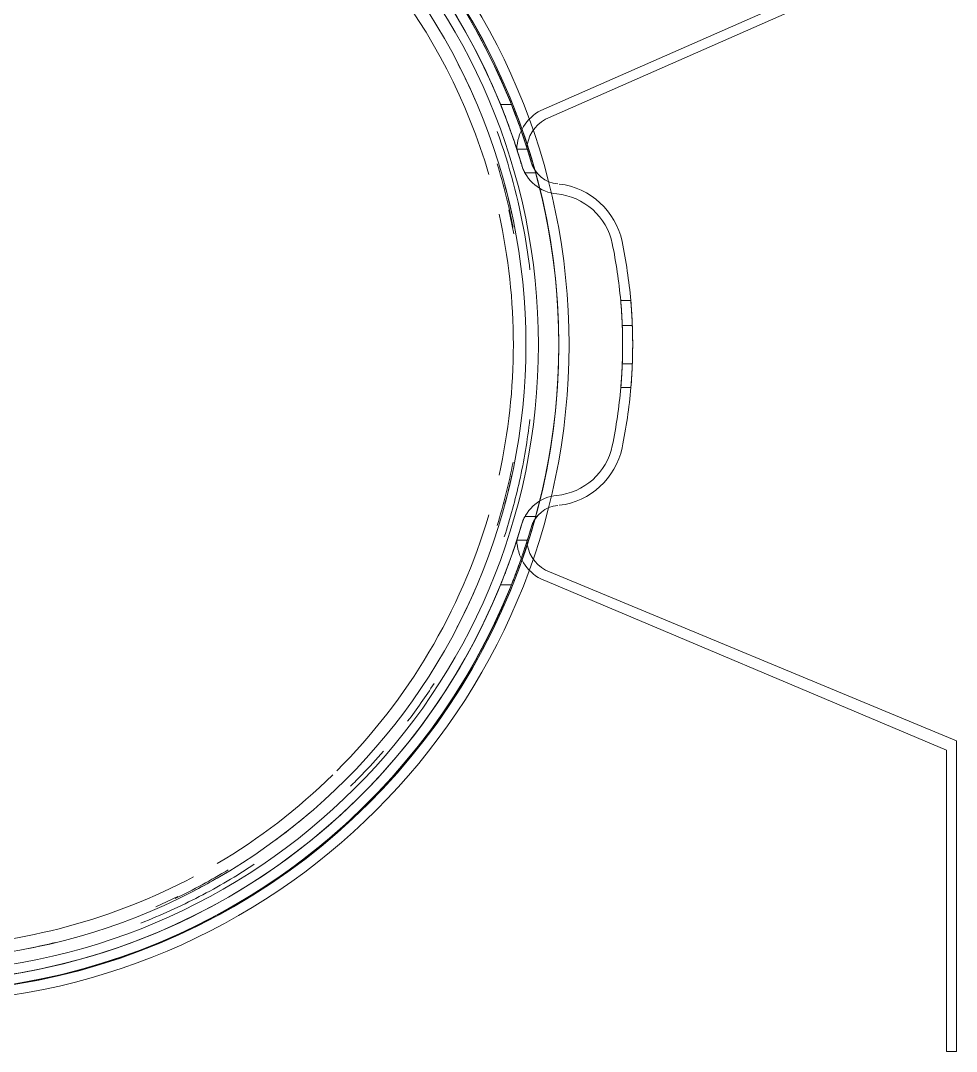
# Model space of a CAD drawing. Header units: millimetres. Extents: x 175047 to 362619, y -19363 to 158900.
# Drawn here: x 180787.6 to 180862.2, y 152705.5 to 152787.6 of the extents above; entities that cross this region are included whole.
import ezdxf

# ---------------------------------------------------------------- set-up
doc = ezdxf.new("R2010")
doc.units = ezdxf.units.MM
doc.linetypes.add('1_Čerchovaná 1_0mm', pattern=[2.4, 1.2, -0.6, 0, -0.6])
doc.layers.add('A-GENM-1', color=7, linetype='Continuous', lineweight=9, true_color=0x646464)
doc.layers.add('A-GENM-2', color=7, linetype='1_Čerchovaná 1_0mm', lineweight=9, true_color=0x646464)

# ---------------------------------------------------------------- blocks, each defined once
blk = doc.blocks.new('Construction_Roof-Accessories_Lindab_Round- - Lindab Round Downpipe System 150_100 High Build Polyester 001 Antique White-815879-VÝKOP')
at = {"layer": 'A-GENM-1'}
for p, q in [((180861.382, 152794.653), (180829.067, 152780.436)), ((180829.443, 152779.73), (180862.182, 152794.178)), ((180825.865, 152780.903), (180826.727, 152780.903)), ((180826.727, 152780.903), (180825.865, 152780.903)), ((180825.865, 152780.903), (180826.727, 152780.903)), ((180826.727, 152780.903), (180825.865, 152780.903)), ((180827.158, 152777.342), (180827.959, 152777.342)), ((180827.158, 152777.342), (180827.959, 152777.342)), ((180827.999, 152777.342), (180827.159, 152777.342)), ((180827.159, 152777.342), (180827.999, 152777.342)), ((180827.999, 152777.342), (180827.159, 152777.342)), ((180827.159, 152777.342), (180827.999, 152777.342)), ((180828.751, 152775.477), (180827.796, 152775.477)), ((180828.751, 152775.477), (180827.796, 152775.477)), ((180828.751, 152775.477), (180827.796, 152775.477)), ((180828.751, 152775.477), (180827.796, 152775.477)), ((180826.522, 152772.509), (180826.913, 152770.596)), ((180836.237, 152765.3), (180835.434, 152765.3)), ((180836.237, 152765.3), (180835.434, 152765.3)), ((180835.434, 152765.284), (180836.237, 152765.284)), ((180835.434, 152765.284), (180836.237, 152765.284)), ((180836.361, 152763.294), (180835.56, 152763.294)), ((180836.361, 152763.294), (180835.56, 152763.294)), ((180836.361, 152763.294), (180835.56, 152763.294)), ((180836.361, 152763.294), (180835.56, 152763.294)), ((180836.361, 152763.294), (180835.56, 152763.294)), ((180836.361, 152763.294), (180835.56, 152763.294)), ((180836.361, 152763.294), (180835.56, 152763.294)), ((180836.361, 152763.294), (180835.56, 152763.294)), ((180836.361, 152760.259), (180835.56, 152760.259)), ((180836.361, 152760.259), (180835.56, 152760.259)), ((180836.361, 152760.259), (180835.56, 152760.259)), ((180836.361, 152760.259), (180835.56, 152760.259)), ((180835.56, 152760.255), (180836.361, 152760.255)), ((180835.56, 152760.255), (180836.361, 152760.255)), ((180835.56, 152760.255), (180836.361, 152760.255)), ((180835.56, 152760.255), (180836.361, 152760.255)), ((180835.443, 152758.369), (180836.246, 152758.369)), ((180836.246, 152758.369), (180835.443, 152758.369)), ((180835.443, 152758.369), (180836.246, 152758.369)), ((180836.246, 152758.369), (180835.443, 152758.369)), ((180827.796, 152748.075), (180828.751, 152748.075)), ((180827.796, 152748.075), (180828.751, 152748.075)), ((180827.796, 152748.075), (180828.751, 152748.075)), ((180827.796, 152748.075), (180828.751, 152748.075)), ((180827.959, 152746.21), (180827.158, 152746.21)), ((180827.959, 152746.21), (180827.158, 152746.21)), ((180827.16, 152746.21), (180827.999, 152746.21)), ((180827.999, 152746.21), (180827.16, 152746.21)), ((180827.16, 152746.21), (180827.999, 152746.21)), ((180827.999, 152746.21), (180827.16, 152746.21)), ((180862.182, 152730.228), (180829.443, 152743.823)), ((180829.067, 152743.116), (180861.382, 152729.462)), ((180826.728, 152742.649), (180825.865, 152742.649)), ((180825.865, 152742.649), (180826.728, 152742.649)), ((180826.728, 152742.649), (180825.865, 152742.649)), ((180825.865, 152742.649), (180826.728, 152742.649)), ((180862.182, 152717.976), (180862.182, 152730.228)), ((180862.182, 152717.976), (180862.182, 152730.228)), ((180861.382, 152729.462), (180861.382, 152717.976)), ((180861.382, 152729.462), (180861.382, 152717.976)), ((180800.158, 152717.821), (180798.383, 152717.005)), ((180861.382, 152705.476), (180861.382, 152717.976)), ((180861.382, 152705.476), (180861.382, 152717.976)), ((180862.182, 152717.976), (180862.182, 152705.476)), ((180862.182, 152717.976), (180862.182, 152705.476)), ((180861.382, 152705.476), (180862.182, 152705.476)), ((180861.382, 152705.476), (180862.182, 152705.476))]:
    blk.add_line(p, q, dxfattribs=at)
for centre, radius, start, end in [((180778.882, 152761.776), 52.434, 0, 180), ((180778.882, 152761.776), 52.434, 270, 90), ((180778.882, 152761.776), 51.612, 0, 180), ((180778.799, 152761.776), 51.604, 16.36814, 157.3931), ((180778.799, 152761.776), 51.604, 16.36814, 157.3931), ((180778.799, 152761.776), 50.804, 16.36814, 157.3931), ((180778.799, 152761.776), 50.804, 16.36814, 157.3931), ((180778.799, 152761.776), 51.604, 21.75667, 80.15748), ((180778.799, 152761.776), 51.604, 21.75667, 80.15748), ((180778.882, 152761.776), 50, 0, 180), ((180778.799, 152761.776), 50.804, 22.12039, 80.00091), ((180778.799, 152761.776), 50.804, 22.12039, 80.00091), ((180778.882, 152761.776), 49, 0, 180), ((180778.882, 152761.776), 48, 16.39332, 59.44724), ((180778.882, 152761.776), 51.634, 270, 29.99819), ((180778.882, 152761.776), 49, 23.36061, 27.11432), ((180830.757, 152777.258), 3.6, 118, 178.65062), ((180830.757, 152777.258), 3.6, 118, 178.65062), ((180830.757, 152777.258), 2.8, 118, 178.26498), ((180830.757, 152777.258), 2.8, 118, 178.26498), ((180778.882, 152761.776), 48.881, 11.05259, 17.1455), ((180830.644, 152777.003), 3.231, 196.36814, 264.59127), ((180830.644, 152777.003), 3.231, 196.36814, 264.59127), ((180830.644, 152777.003), 2.431, 196.36814, 264.59127), ((180830.644, 152777.003), 2.431, 196.36814, 264.59127), ((180778.882, 152761.776), 49, 12.2451, 15), ((180829.868, 152768.809), 5.8, 11.71066, 83.3681), ((180829.868, 152768.809), 5.8, 11.71066, 83.3681), ((180829.868, 152768.809), 5, 11.71066, 84.59127), ((180829.868, 152768.809), 5, 11.71066, 84.59127), ((180778.882, 152761.776), 48, 0, 12.50021), ((180795.941, 152761.776), 39.648, 5.07555, 11.71066), ((180795.941, 152761.776), 39.648, 5.07555, 11.71066), ((180795.941, 152761.776), 40.448, 4.97491, 11.71066), ((180795.941, 152761.776), 40.448, 4.97491, 11.71066), ((180778.882, 152761.776), 52.434, 180, 0), ((180778.882, 152761.776), 51.612, 180, 360), ((180778.882, 152761.776), 50, 180, 0), ((180778.882, 152761.776), 49, 180, 0), ((180778.882, 152761.776), 48, 347.49979, 0), ((180778.799, 152761.776), 51.604, 183.54125, 343.67793), ((180778.799, 152761.776), 51.604, 183.54125, 343.67793), ((180778.799, 152761.776), 50.804, 183.59709, 343.68518), ((180778.799, 152761.776), 50.804, 183.59709, 343.68518), ((180795.941, 152761.776), 39.648, 348.28934, 355.07052), ((180795.941, 152761.776), 39.648, 348.28934, 355.07052), ((180795.941, 152761.776), 40.448, 348.28934, 355.16826), ((180795.941, 152761.776), 40.448, 348.28934, 355.16826), ((180829.868, 152754.744), 5, 275.40873, 348.28934), ((180829.868, 152754.744), 5, 275.40873, 348.28934), ((180829.868, 152754.744), 5.8, 276.6319, 348.28934), ((180829.868, 152754.744), 5.8, 276.6319, 348.28934), ((180778.882, 152761.776), 48.881, 342.8545, 348.94741), ((180778.882, 152761.776), 49, 345, 347.7549), ((180830.644, 152746.55), 3.231, 95.40873, 162.81461), ((180830.644, 152746.55), 3.231, 95.40873, 162.81461), ((180830.644, 152746.55), 2.431, 95.40873, 162.68208), ((180830.644, 152746.55), 2.431, 95.40873, 162.68208), ((180778.882, 152761.776), 48, 315, 343.60668), ((180830.757, 152746.295), 3.6, 181.34938, 242), ((180830.757, 152746.295), 3.6, 181.34938, 242), ((180830.757, 152746.295), 2.8, 181.73502, 242), ((180830.757, 152746.295), 2.8, 181.73502, 242), ((180778.799, 152761.776), 50.804, 279.99909, 337.88431), ((180778.799, 152761.776), 50.804, 279.99909, 337.88431), ((180778.799, 152761.776), 51.604, 279.84252, 338.24169), ((180778.799, 152761.776), 51.604, 279.84252, 338.24169), ((180778.882, 152761.776), 49, 332.61196, 336.63939), ((180778.882, 152761.776), 48, 300.55276, 314.44803), ((180778.882, 152761.776), 49, 306.2666, 310.51605), ((180778.882, 152761.776), 48, 272.09591, 297.98643), ((180778.882, 152761.776), 48.881, 295.5175, 301.14859), ((180778.882, 152761.776), 49, 297.56165, 300), ((180778.882, 152761.776), 49, 281.03714, 283.59581)]:
    blk.add_arc(centre, radius, start, end, dxfattribs=at)
for points, knots in [([(180825.864, 152780.906), (180825.947, 152780.7), (180826.108, 152780.298), (180826.294, 152779.813), (180826.42, 152779.476), (180826.498, 152779.264), (180826.541, 152779.147), (180826.544, 152779.139), (180826.539, 152779.151)], [-1, -1, -1, -1, -0.785714, -0.571429, -0.428571, -0.285714, -0.142857, 0, 0, 0, 0]), ([(180826.539, 152779.151), (180826.546, 152779.132), (180826.535, 152779.162), (180826.479, 152779.315), (180826.411, 152779.5), (180826.312, 152779.765), (180826.134, 152780.23), (180825.975, 152780.631), (180825.864, 152780.906)], [-1, -1, -1, -1, -0.785714, -0.678571, -0.571429, -0.428571, -0.285714, 0, 0, 0, 0]), ([(180825.864, 152780.906), (180825.947, 152780.7), (180826.108, 152780.298), (180826.294, 152779.813), (180826.42, 152779.476), (180826.498, 152779.264), (180826.541, 152779.147), (180826.544, 152779.139), (180826.539, 152779.151)], [-1, -1, -1, -1, -0.785714, -0.571429, -0.428571, -0.285714, -0.142857, 0, 0, 0, 0]), ([(180826.539, 152779.151), (180826.546, 152779.132), (180826.535, 152779.162), (180826.479, 152779.315), (180826.411, 152779.5), (180826.312, 152779.765), (180826.134, 152780.23), (180825.975, 152780.631), (180825.864, 152780.906)], [-1, -1, -1, -1, -0.785714, -0.678571, -0.571429, -0.428571, -0.285714, 0, 0, 0, 0]), ([(180826.726, 152780.906), (180826.809, 152780.699), (180826.966, 152780.297), (180827.149, 152779.812), (180827.273, 152779.475), (180827.349, 152779.264), (180827.391, 152779.147), (180827.394, 152779.139), (180827.39, 152779.151)], [-1, -1, -1, -1, -0.785714, -0.571429, -0.428571, -0.285714, -0.142857, 0, 0, 0, 0]), ([(180827.39, 152779.151), (180827.397, 152779.132), (180827.386, 152779.162), (180827.331, 152779.315), (180827.264, 152779.499), (180827.167, 152779.764), (180826.992, 152780.229), (180826.836, 152780.63), (180826.726, 152780.906)], [-1, -1, -1, -1, -0.785714, -0.678571, -0.571429, -0.428571, -0.285714, 0, 0, 0, 0]), ([(180826.726, 152780.906), (180826.809, 152780.699), (180826.966, 152780.297), (180827.149, 152779.812), (180827.273, 152779.475), (180827.349, 152779.264), (180827.391, 152779.147), (180827.394, 152779.139), (180827.39, 152779.151)], [-1, -1, -1, -1, -0.785714, -0.571429, -0.428571, -0.285714, -0.142857, 0, 0, 0, 0]), ([(180827.39, 152779.151), (180827.397, 152779.132), (180827.386, 152779.162), (180827.331, 152779.315), (180827.264, 152779.499), (180827.167, 152779.764), (180826.992, 152780.229), (180826.836, 152780.63), (180826.726, 152780.906)], [-1, -1, -1, -1, -0.785714, -0.678571, -0.571429, -0.428571, -0.285714, 0, 0, 0, 0]), ([(180826.539, 152779.151), (180826.535, 152779.163), (180826.537, 152779.157), (180826.574, 152779.055), (180826.641, 152778.869), (180826.763, 152778.525), (180826.88, 152778.186), (180826.964, 152777.937)], [-1, -1, -1, -1, -0.833333, -0.666667, -0.5, -0.333333, 0, 0, 0, 0]), ([(180826.964, 152777.937), (180826.88, 152778.186), (180826.763, 152778.525), (180826.641, 152778.869), (180826.574, 152779.055), (180826.537, 152779.157), (180826.535, 152779.163), (180826.539, 152779.151)], [-1, -1, -1, -1, -0.666667, -0.5, -0.333333, -0.166667, 0, 0, 0, 0]), ([(180826.539, 152779.151), (180826.535, 152779.163), (180826.537, 152779.157), (180826.574, 152779.055), (180826.641, 152778.869), (180826.763, 152778.525), (180826.88, 152778.186), (180826.964, 152777.937)], [-1, -1, -1, -1, -0.833333, -0.666667, -0.5, -0.333333, 0, 0, 0, 0]), ([(180826.964, 152777.937), (180826.88, 152778.186), (180826.763, 152778.525), (180826.641, 152778.869), (180826.574, 152779.055), (180826.537, 152779.157), (180826.535, 152779.163), (180826.539, 152779.151)], [-1, -1, -1, -1, -0.666667, -0.5, -0.333333, -0.166667, 0, 0, 0, 0]), ([(180827.39, 152779.151), (180827.385, 152779.163), (180827.388, 152779.157), (180827.424, 152779.055), (180827.49, 152778.87), (180827.61, 152778.525), (180827.725, 152778.186), (180827.807, 152777.937)], [-1, -1, -1, -1, -0.833333, -0.666667, -0.5, -0.333333, 0, 0, 0, 0]), ([(180827.807, 152777.937), (180827.725, 152778.186), (180827.61, 152778.525), (180827.49, 152778.87), (180827.424, 152779.055), (180827.388, 152779.157), (180827.385, 152779.163), (180827.39, 152779.151)], [-1, -1, -1, -1, -0.666667, -0.5, -0.333333, -0.166667, 0, 0, 0, 0]), ([(180827.39, 152779.151), (180827.385, 152779.163), (180827.388, 152779.157), (180827.424, 152779.055), (180827.49, 152778.87), (180827.61, 152778.525), (180827.725, 152778.186), (180827.807, 152777.937)], [-1, -1, -1, -1, -0.833333, -0.666667, -0.5, -0.333333, 0, 0, 0, 0]), ([(180827.807, 152777.937), (180827.725, 152778.186), (180827.61, 152778.525), (180827.49, 152778.87), (180827.424, 152779.055), (180827.388, 152779.157), (180827.385, 152779.163), (180827.39, 152779.151)], [-1, -1, -1, -1, -0.666667, -0.5, -0.333333, -0.166667, 0, 0, 0, 0]), ([(180825.587, 152778.747), (180826.565, 152776.076), (180827.53, 152772.455), (180828.091, 152768.671), (180828.204, 152767.732)], [-0.11111111, -0.11111111, -0.11111111, -0.11111111, -0.05555556, -0.03747342, -0.03747342, -0.03747342, -0.03747342]), ([(180826.964, 152777.937), (180827.027, 152777.749), (180827.154, 152777.363), (180827.32, 152776.837), (180827.45, 152776.41), (180827.514, 152776.194), (180827.544, 152776.093)], [-1, -1, -1, -1, -0.7, -0.4, -0.2, 0, 0, 0, 0]), ([(180827.544, 152776.093), (180827.499, 152776.245), (180827.399, 152776.582), (180827.197, 152777.229), (180827.048, 152777.687), (180826.964, 152777.937)], [-1, -1, -1, -1, -0.7, -0.4, 0, 0, 0, 0]), ([(180826.964, 152777.937), (180827.027, 152777.749), (180827.154, 152777.363), (180827.32, 152776.837), (180827.45, 152776.41), (180827.514, 152776.194), (180827.544, 152776.093)], [-1, -1, -1, -1, -0.7, -0.4, -0.2, 0, 0, 0, 0]), ([(180827.544, 152776.093), (180827.499, 152776.245), (180827.399, 152776.582), (180827.197, 152777.229), (180827.048, 152777.687), (180826.964, 152777.937)], [-1, -1, -1, -1, -0.7, -0.4, 0, 0, 0, 0]), ([(180827.807, 152777.937), (180827.896, 152777.668), (180828.031, 152777.246), (180828.201, 152776.692), (180828.276, 152776.44), (180828.312, 152776.318)], [-1, -1, -1, -1, -0.5, -0.25, 0, 0, 0, 0]), ([(180828.312, 152776.318), (180828.276, 152776.44), (180828.201, 152776.692), (180828.031, 152777.246), (180827.896, 152777.668), (180827.807, 152777.937)], [-1, -1, -1, -1, -0.75, -0.5, 0, 0, 0, 0]), ([(180827.807, 152777.937), (180827.896, 152777.668), (180828.031, 152777.246), (180828.201, 152776.692), (180828.276, 152776.44), (180828.312, 152776.318)], [-1, -1, -1, -1, -0.5, -0.25, 0, 0, 0, 0]), ([(180828.312, 152776.318), (180828.276, 152776.44), (180828.201, 152776.692), (180828.031, 152777.246), (180827.896, 152777.668), (180827.807, 152777.937)], [-1, -1, -1, -1, -0.75, -0.5, 0, 0, 0, 0]), ([(180827.796, 152775.477), (180827.799, 152775.471), (180827.793, 152775.483), (180827.759, 152775.548), (180827.714, 152775.64), (180827.638, 152775.809), (180827.574, 152775.989), (180827.544, 152776.093)], [-1, -1, -1, -1, -0.75, -0.625, -0.5, -0.25, 0, 0, 0, 0]), ([(180827.544, 152776.093), (180827.574, 152775.989), (180827.638, 152775.809), (180827.714, 152775.64), (180827.759, 152775.548), (180827.793, 152775.483), (180827.799, 152775.471), (180827.796, 152775.477)], [-1, -1, -1, -1, -0.75, -0.5, -0.375, -0.25, 0, 0, 0, 0]), ([(180827.796, 152775.477), (180827.799, 152775.471), (180827.793, 152775.483), (180827.759, 152775.548), (180827.714, 152775.64), (180827.638, 152775.809), (180827.574, 152775.989), (180827.544, 152776.093)], [-1, -1, -1, -1, -0.75, -0.625, -0.5, -0.25, 0, 0, 0, 0]), ([(180827.544, 152776.093), (180827.574, 152775.989), (180827.638, 152775.809), (180827.714, 152775.64), (180827.759, 152775.548), (180827.793, 152775.483), (180827.799, 152775.471), (180827.796, 152775.477)], [-1, -1, -1, -1, -0.75, -0.5, -0.375, -0.25, 0, 0, 0, 0]), ([(180828.751, 152775.477), (180828.755, 152775.473), (180828.75, 152775.479), (180828.705, 152775.536), (180828.633, 152775.635), (180828.494, 152775.852), (180828.376, 152776.099), (180828.312, 152776.318)], [-1, -1, -1, -1, -0.85, -0.7, -0.55, -0.4, 0, 0, 0, 0]), ([(180828.312, 152776.318), (180828.35, 152776.187), (180828.419, 152776.014), (180828.518, 152775.822), (180828.59, 152775.701), (180828.655, 152775.604), (180828.709, 152775.531), (180828.741, 152775.49), (180828.75, 152775.479), (180828.751, 152775.477)], [-1, -1, -1, -1, -0.75, -0.625, -0.5, -0.375, -0.25, -0.125, 0, 0, 0, 0]), ([(180828.751, 152775.477), (180828.75, 152775.479), (180828.741, 152775.49), (180828.709, 152775.531), (180828.655, 152775.604), (180828.59, 152775.701), (180828.518, 152775.822), (180828.419, 152776.014), (180828.35, 152776.187), (180828.312, 152776.318)], [-1, -1, -1, -1, -0.875, -0.75, -0.625, -0.5, -0.375, -0.25, 0, 0, 0, 0]), ([(180828.312, 152776.318), (180828.36, 152776.154), (180828.45, 152775.941), (180828.574, 152775.724), (180828.65, 152775.611), (180828.703, 152775.54), (180828.736, 152775.496), (180828.747, 152775.483), (180828.75, 152775.479)], [-1, -1, -1, -1, -0.7, -0.55, -0.4, -0.3, -0.2, -0.1, -0.1, -0.1, -0.1]), ([(180828.751, 152775.477), (180828.755, 152775.473), (180828.75, 152775.479), (180828.705, 152775.536), (180828.633, 152775.635), (180828.494, 152775.852), (180828.376, 152776.099), (180828.312, 152776.318)], [-1, -1, -1, -1, -0.85, -0.7, -0.55, -0.4, 0, 0, 0, 0]), ([(180828.312, 152776.318), (180828.35, 152776.187), (180828.419, 152776.014), (180828.518, 152775.822), (180828.59, 152775.701), (180828.655, 152775.604), (180828.709, 152775.531), (180828.741, 152775.49), (180828.75, 152775.479), (180828.751, 152775.477)], [-1, -1, -1, -1, -0.75, -0.625, -0.5, -0.375, -0.25, -0.125, 0, 0, 0, 0]), ([(180828.751, 152775.477), (180828.75, 152775.479), (180828.741, 152775.49), (180828.709, 152775.531), (180828.655, 152775.604), (180828.59, 152775.701), (180828.518, 152775.822), (180828.419, 152776.014), (180828.35, 152776.187), (180828.312, 152776.318)], [-1, -1, -1, -1, -0.875, -0.75, -0.625, -0.5, -0.375, -0.25, 0, 0, 0, 0]), ([(180828.312, 152776.318), (180828.36, 152776.154), (180828.45, 152775.941), (180828.574, 152775.724), (180828.65, 152775.611), (180828.703, 152775.54), (180828.736, 152775.496), (180828.747, 152775.483), (180828.75, 152775.479)], [-1, -1, -1, -1, -0.7, -0.55, -0.4, -0.3, -0.2, -0.1, -0.1, -0.1, -0.1]), ([(180835.441, 152758.354), (180835.442, 152758.36), (180835.456, 152758.521), (180835.497, 152759.058), (180835.53, 152759.589), (180835.561, 152760.22), (180835.579, 152760.828), (180835.587, 152761.319), (180835.591, 152761.828), (180835.586, 152762.417), (180835.57, 152763.058), (180835.548, 152763.615), (180835.521, 152764.115), (180835.493, 152764.551), (180835.466, 152764.899), (180835.445, 152765.162), (180835.431, 152765.314), (180835.428, 152765.352), (180835.427, 152765.354)], [-1, -1, -1, -1, -0.861111, -0.791667, -0.722222, -0.652778, -0.583333, -0.548611, -0.513889, -0.444444, -0.388889, -0.333333, -0.277778, -0.222222, -0.166667, -0.111111, -0.055556, 0, 0, 0, 0]), ([(180835.427, 152765.354), (180835.428, 152765.349), (180835.443, 152765.188), (180835.486, 152764.652), (180835.521, 152764.121), (180835.554, 152763.489), (180835.575, 152762.882), (180835.585, 152762.391), (180835.591, 152761.882), (180835.588, 152761.293), (180835.575, 152760.652), (180835.555, 152760.094), (180835.53, 152759.595), (180835.503, 152759.159), (180835.479, 152758.81), (180835.458, 152758.547), (180835.445, 152758.394), (180835.441, 152758.357), (180835.441, 152758.354)], [-1, -1, -1, -1, -0.861111, -0.791667, -0.722222, -0.652778, -0.583333, -0.548611, -0.513889, -0.444444, -0.388889, -0.333333, -0.277778, -0.222222, -0.166667, -0.111111, -0.055556, 0, 0, 0, 0]), ([(180835.441, 152758.354), (180835.442, 152758.36), (180835.456, 152758.521), (180835.497, 152759.058), (180835.53, 152759.589), (180835.561, 152760.22), (180835.579, 152760.828), (180835.587, 152761.319), (180835.591, 152761.828), (180835.586, 152762.417), (180835.57, 152763.058), (180835.548, 152763.615), (180835.521, 152764.115), (180835.493, 152764.551), (180835.466, 152764.899), (180835.445, 152765.162), (180835.431, 152765.314), (180835.428, 152765.352), (180835.427, 152765.354)], [-1, -1, -1, -1, -0.861111, -0.791667, -0.722222, -0.652778, -0.583333, -0.548611, -0.513889, -0.444444, -0.388889, -0.333333, -0.277778, -0.222222, -0.166667, -0.111111, -0.055556, 0, 0, 0, 0]), ([(180835.427, 152765.354), (180835.428, 152765.349), (180835.443, 152765.188), (180835.486, 152764.652), (180835.521, 152764.121), (180835.554, 152763.489), (180835.575, 152762.882), (180835.585, 152762.391), (180835.591, 152761.882), (180835.588, 152761.293), (180835.575, 152760.652), (180835.555, 152760.094), (180835.53, 152759.595), (180835.503, 152759.159), (180835.479, 152758.81), (180835.458, 152758.547), (180835.445, 152758.394), (180835.441, 152758.357), (180835.441, 152758.354)], [-1, -1, -1, -1, -0.861111, -0.791667, -0.722222, -0.652778, -0.583333, -0.548611, -0.513889, -0.444444, -0.388889, -0.333333, -0.277778, -0.222222, -0.166667, -0.111111, -0.055556, 0, 0, 0, 0]), ([(180835.56, 152763.294), (180835.56, 152763.303), (180835.557, 152763.391), (180835.544, 152763.69), (180835.524, 152764.059), (180835.493, 152764.559), (180835.46, 152764.989), (180835.434, 152765.284)], [-1, -1, -1, -1, -0.785714, -0.571429, -0.428571, -0.285714, 0, 0, 0, 0]), ([(180835.434, 152765.284), (180835.453, 152765.063), (180835.488, 152764.632), (180835.521, 152764.111), (180835.541, 152763.743), (180835.556, 152763.419), (180835.56, 152763.306), (180835.56, 152763.294)], [-1, -1, -1, -1, -0.785714, -0.571429, -0.428571, -0.285714, 0, 0, 0, 0]), ([(180835.56, 152763.294), (180835.56, 152763.303), (180835.557, 152763.391), (180835.544, 152763.69), (180835.524, 152764.059), (180835.493, 152764.559), (180835.46, 152764.989), (180835.434, 152765.284)], [-1, -1, -1, -1, -0.785714, -0.571429, -0.428571, -0.285714, 0, 0, 0, 0]), ([(180835.434, 152765.284), (180835.453, 152765.063), (180835.488, 152764.632), (180835.521, 152764.111), (180835.541, 152763.743), (180835.556, 152763.419), (180835.56, 152763.306), (180835.56, 152763.294)], [-1, -1, -1, -1, -0.785714, -0.571429, -0.428571, -0.285714, 0, 0, 0, 0]), ([(180836.231, 152765.354), (180836.231, 152765.349), (180836.246, 152765.188), (180836.288, 152764.652), (180836.323, 152764.121), (180836.355, 152763.489), (180836.375, 152762.882), (180836.385, 152762.391), (180836.391, 152761.882), (180836.388, 152761.293), (180836.375, 152760.652), (180836.355, 152760.094), (180836.331, 152759.595), (180836.305, 152759.159), (180836.281, 152758.81), (180836.26, 152758.547), (180836.248, 152758.394), (180836.244, 152758.357), (180836.244, 152758.354)], [-1, -1, -1, -1, -0.861111, -0.791667, -0.722222, -0.652778, -0.583333, -0.548611, -0.513889, -0.444444, -0.388889, -0.333333, -0.277778, -0.222222, -0.166667, -0.111111, -0.055556, 0, 0, 0, 0]), ([(180836.244, 152758.354), (180836.245, 152758.36), (180836.259, 152758.521), (180836.299, 152759.058), (180836.331, 152759.589), (180836.361, 152760.22), (180836.379, 152760.828), (180836.387, 152761.319), (180836.391, 152761.828), (180836.386, 152762.417), (180836.37, 152763.058), (180836.349, 152763.615), (180836.323, 152764.115), (180836.295, 152764.551), (180836.269, 152764.899), (180836.248, 152765.162), (180836.234, 152765.314), (180836.231, 152765.352), (180836.231, 152765.354)], [-1, -1, -1, -1, -0.861111, -0.791667, -0.722222, -0.652778, -0.583333, -0.548611, -0.513889, -0.444444, -0.388889, -0.333333, -0.277778, -0.222222, -0.166667, -0.111111, -0.055556, 0, 0, 0, 0]), ([(180836.231, 152765.354), (180836.231, 152765.349), (180836.246, 152765.188), (180836.288, 152764.652), (180836.323, 152764.121), (180836.355, 152763.489), (180836.375, 152762.882), (180836.385, 152762.391), (180836.391, 152761.882), (180836.388, 152761.293), (180836.375, 152760.652), (180836.355, 152760.094), (180836.331, 152759.595), (180836.305, 152759.159), (180836.281, 152758.81), (180836.26, 152758.547), (180836.248, 152758.394), (180836.244, 152758.357), (180836.244, 152758.354)], [-1, -1, -1, -1, -0.861111, -0.791667, -0.722222, -0.652778, -0.583333, -0.548611, -0.513889, -0.444444, -0.388889, -0.333333, -0.277778, -0.222222, -0.166667, -0.111111, -0.055556, 0, 0, 0, 0]), ([(180836.244, 152758.354), (180836.245, 152758.36), (180836.259, 152758.521), (180836.299, 152759.058), (180836.331, 152759.589), (180836.361, 152760.22), (180836.379, 152760.828), (180836.387, 152761.319), (180836.391, 152761.828), (180836.386, 152762.417), (180836.37, 152763.058), (180836.349, 152763.615), (180836.323, 152764.115), (180836.295, 152764.551), (180836.269, 152764.899), (180836.248, 152765.162), (180836.234, 152765.314), (180836.231, 152765.352), (180836.231, 152765.354)], [-1, -1, -1, -1, -0.861111, -0.791667, -0.722222, -0.652778, -0.583333, -0.548611, -0.513889, -0.444444, -0.388889, -0.333333, -0.277778, -0.222222, -0.166667, -0.111111, -0.055556, 0, 0, 0, 0]), ([(180836.237, 152765.284), (180836.256, 152765.063), (180836.29, 152764.632), (180836.323, 152764.111), (180836.342, 152763.743), (180836.356, 152763.419), (180836.36, 152763.306), (180836.361, 152763.294)], [-1, -1, -1, -1, -0.785714, -0.571429, -0.428571, -0.285714, 0, 0, 0, 0]), ([(180836.361, 152763.294), (180836.36, 152763.303), (180836.357, 152763.391), (180836.344, 152763.69), (180836.325, 152764.059), (180836.295, 152764.559), (180836.263, 152764.989), (180836.237, 152765.284)], [-1, -1, -1, -1, -0.785714, -0.571429, -0.428571, -0.285714, 0, 0, 0, 0]), ([(180836.237, 152765.284), (180836.256, 152765.063), (180836.29, 152764.632), (180836.323, 152764.111), (180836.342, 152763.743), (180836.356, 152763.419), (180836.36, 152763.306), (180836.361, 152763.294)], [-1, -1, -1, -1, -0.785714, -0.571429, -0.428571, -0.285714, 0, 0, 0, 0]), ([(180836.361, 152763.294), (180836.36, 152763.303), (180836.357, 152763.391), (180836.344, 152763.69), (180836.325, 152764.059), (180836.295, 152764.559), (180836.263, 152764.989), (180836.237, 152765.284)], [-1, -1, -1, -1, -0.785714, -0.571429, -0.428571, -0.285714, 0, 0, 0, 0]), ([(180835.56, 152763.294), (180835.555, 152763.442), (180835.543, 152763.704), (180835.53, 152763.95), (180835.521, 152764.098), (180835.514, 152764.212), (180835.509, 152764.296), (180835.509, 152764.296), (180835.516, 152764.184), (180835.53, 152763.954), (180835.544, 152763.686), (180835.556, 152763.397), (180835.567, 152763.104), (180835.577, 152762.787), (180835.584, 152762.468), (180835.588, 152762.135), (180835.59, 152761.776), (180835.588, 152761.418), (180835.584, 152761.084), (180835.577, 152760.766), (180835.567, 152760.449), (180835.556, 152760.156), (180835.545, 152759.908), (180835.535, 152759.7), (180835.525, 152759.519), (180835.517, 152759.38), (180835.511, 152759.291), (180835.509, 152759.256), (180835.51, 152759.266), (180835.513, 152759.322), (180835.518, 152759.404), (180835.523, 152759.491), (180835.529, 152759.593), (180835.541, 152759.81), (180835.553, 152760.062), (180835.56, 152760.259)], [-1, -1, -1, -1, -0.958333, -0.916667, -0.895833, -0.875, -0.833333, -0.791667, -0.75, -0.708333, -0.666667, -0.638889, -0.611111, -0.583333, -0.555556, -0.527778, -0.5, -0.472222, -0.444444, -0.416667, -0.388889, -0.361111, -0.333333, -0.305556, -0.277778, -0.25, -0.222222, -0.194444, -0.166667, -0.138889, -0.111111, -0.097222, -0.083333, -0.055556, 0, 0, 0, 0]), ([(180835.56, 152763.294), (180835.555, 152763.442), (180835.543, 152763.704), (180835.53, 152763.95), (180835.521, 152764.098), (180835.514, 152764.212), (180835.509, 152764.296), (180835.509, 152764.296), (180835.516, 152764.184), (180835.53, 152763.954), (180835.544, 152763.686), (180835.556, 152763.397), (180835.567, 152763.104), (180835.577, 152762.787), (180835.584, 152762.468), (180835.588, 152762.135), (180835.59, 152761.776), (180835.588, 152761.418), (180835.584, 152761.084), (180835.577, 152760.766), (180835.567, 152760.449), (180835.556, 152760.156), (180835.545, 152759.908), (180835.535, 152759.7), (180835.525, 152759.519), (180835.517, 152759.38), (180835.511, 152759.291), (180835.509, 152759.256), (180835.51, 152759.266), (180835.513, 152759.322), (180835.518, 152759.404), (180835.523, 152759.491), (180835.529, 152759.593), (180835.541, 152759.81), (180835.553, 152760.062), (180835.56, 152760.259)], [-1, -1, -1, -1, -0.958333, -0.916667, -0.895833, -0.875, -0.833333, -0.791667, -0.75, -0.708333, -0.666667, -0.638889, -0.611111, -0.583333, -0.555556, -0.527778, -0.5, -0.472222, -0.444444, -0.416667, -0.388889, -0.361111, -0.333333, -0.305556, -0.277778, -0.25, -0.222222, -0.194444, -0.166667, -0.138889, -0.111111, -0.097222, -0.083333, -0.055556, 0, 0, 0, 0]), ([(180835.56, 152760.259), (180835.555, 152760.111), (180835.543, 152759.848), (180835.53, 152759.602), (180835.521, 152759.455), (180835.514, 152759.34), (180835.509, 152759.257), (180835.509, 152759.257), (180835.516, 152759.368), (180835.53, 152759.598), (180835.544, 152759.867), (180835.556, 152760.156), (180835.567, 152760.449), (180835.577, 152760.766), (180835.584, 152761.084), (180835.588, 152761.418), (180835.59, 152761.776), (180835.588, 152762.135), (180835.584, 152762.468), (180835.577, 152762.787), (180835.567, 152763.104), (180835.556, 152763.396), (180835.545, 152763.645), (180835.535, 152763.853), (180835.525, 152764.033), (180835.517, 152764.173), (180835.511, 152764.262), (180835.509, 152764.297), (180835.51, 152764.287), (180835.513, 152764.231), (180835.518, 152764.148), (180835.523, 152764.061), (180835.529, 152763.96), (180835.541, 152763.743), (180835.553, 152763.491), (180835.56, 152763.294)], [-1, -1, -1, -1, -0.958333, -0.916667, -0.895833, -0.875, -0.833333, -0.791667, -0.75, -0.708333, -0.666667, -0.638889, -0.611111, -0.583333, -0.555556, -0.527778, -0.5, -0.472222, -0.444444, -0.416667, -0.388889, -0.361111, -0.333333, -0.305556, -0.277778, -0.25, -0.222222, -0.194444, -0.166667, -0.138889, -0.111111, -0.097222, -0.083333, -0.055556, 0, 0, 0, 0]), ([(180835.56, 152760.259), (180835.555, 152760.111), (180835.543, 152759.848), (180835.53, 152759.602), (180835.521, 152759.455), (180835.514, 152759.34), (180835.509, 152759.257), (180835.509, 152759.257), (180835.516, 152759.368), (180835.53, 152759.598), (180835.544, 152759.867), (180835.556, 152760.156), (180835.567, 152760.449), (180835.577, 152760.766), (180835.584, 152761.084), (180835.588, 152761.418), (180835.59, 152761.776), (180835.588, 152762.135), (180835.584, 152762.468), (180835.577, 152762.787), (180835.567, 152763.104), (180835.556, 152763.396), (180835.545, 152763.645), (180835.535, 152763.853), (180835.525, 152764.033), (180835.517, 152764.173), (180835.511, 152764.262), (180835.509, 152764.297), (180835.51, 152764.287), (180835.513, 152764.231), (180835.518, 152764.148), (180835.523, 152764.061), (180835.529, 152763.96), (180835.541, 152763.743), (180835.553, 152763.491), (180835.56, 152763.294)], [-1, -1, -1, -1, -0.958333, -0.916667, -0.895833, -0.875, -0.833333, -0.791667, -0.75, -0.708333, -0.666667, -0.638889, -0.611111, -0.583333, -0.555556, -0.527778, -0.5, -0.472222, -0.444444, -0.416667, -0.388889, -0.361111, -0.333333, -0.305556, -0.277778, -0.25, -0.222222, -0.194444, -0.166667, -0.138889, -0.111111, -0.097222, -0.083333, -0.055556, 0, 0, 0, 0]), ([(180836.361, 152763.294), (180836.355, 152763.442), (180836.344, 152763.704), (180836.331, 152763.95), (180836.323, 152764.098), (180836.316, 152764.212), (180836.311, 152764.296), (180836.311, 152764.296), (180836.318, 152764.184), (180836.331, 152763.954), (180836.345, 152763.685), (180836.357, 152763.397), (180836.368, 152763.104), (180836.377, 152762.787), (180836.384, 152762.468), (180836.388, 152762.135), (180836.39, 152761.776), (180836.388, 152761.418), (180836.384, 152761.084), (180836.377, 152760.766), (180836.368, 152760.449), (180836.357, 152760.156), (180836.346, 152759.908), (180836.336, 152759.7), (180836.326, 152759.519), (180836.318, 152759.38), (180836.313, 152759.291), (180836.311, 152759.256), (180836.311, 152759.266), (180836.315, 152759.322), (180836.32, 152759.404), (180836.325, 152759.491), (180836.33, 152759.593), (180836.342, 152759.81), (180836.353, 152760.062), (180836.361, 152760.259)], [-1, -1, -1, -1, -0.958333, -0.916667, -0.895833, -0.875, -0.833333, -0.791667, -0.75, -0.708333, -0.666667, -0.638889, -0.611111, -0.583333, -0.555556, -0.527778, -0.5, -0.472222, -0.444444, -0.416667, -0.388889, -0.361111, -0.333333, -0.305556, -0.277778, -0.25, -0.222222, -0.194444, -0.166667, -0.138889, -0.111111, -0.097222, -0.083333, -0.055556, 0, 0, 0, 0]), ([(180836.361, 152763.294), (180836.355, 152763.442), (180836.344, 152763.704), (180836.331, 152763.95), (180836.323, 152764.098), (180836.316, 152764.212), (180836.311, 152764.296), (180836.311, 152764.296), (180836.318, 152764.184), (180836.331, 152763.954), (180836.345, 152763.685), (180836.357, 152763.397), (180836.368, 152763.104), (180836.377, 152762.787), (180836.384, 152762.468), (180836.388, 152762.135), (180836.39, 152761.776), (180836.388, 152761.418), (180836.384, 152761.084), (180836.377, 152760.766), (180836.368, 152760.449), (180836.357, 152760.156), (180836.346, 152759.908), (180836.336, 152759.7), (180836.326, 152759.519), (180836.318, 152759.38), (180836.313, 152759.291), (180836.311, 152759.256), (180836.311, 152759.266), (180836.315, 152759.322), (180836.32, 152759.404), (180836.325, 152759.491), (180836.33, 152759.593), (180836.342, 152759.81), (180836.353, 152760.062), (180836.361, 152760.259)], [-1, -1, -1, -1, -0.958333, -0.916667, -0.895833, -0.875, -0.833333, -0.791667, -0.75, -0.708333, -0.666667, -0.638889, -0.611111, -0.583333, -0.555556, -0.527778, -0.5, -0.472222, -0.444444, -0.416667, -0.388889, -0.361111, -0.333333, -0.305556, -0.277778, -0.25, -0.222222, -0.194444, -0.166667, -0.138889, -0.111111, -0.097222, -0.083333, -0.055556, 0, 0, 0, 0]), ([(180836.361, 152760.259), (180836.355, 152760.111), (180836.344, 152759.848), (180836.331, 152759.602), (180836.323, 152759.455), (180836.316, 152759.34), (180836.311, 152759.257), (180836.311, 152759.257), (180836.318, 152759.369), (180836.331, 152759.599), (180836.345, 152759.867), (180836.357, 152760.156), (180836.368, 152760.449), (180836.377, 152760.766), (180836.384, 152761.084), (180836.388, 152761.418), (180836.39, 152761.776), (180836.388, 152762.135), (180836.384, 152762.468), (180836.377, 152762.787), (180836.368, 152763.104), (180836.357, 152763.397), (180836.346, 152763.645), (180836.336, 152763.853), (180836.326, 152764.034), (180836.318, 152764.173), (180836.313, 152764.262), (180836.311, 152764.297), (180836.311, 152764.287), (180836.315, 152764.231), (180836.32, 152764.148), (180836.325, 152764.061), (180836.33, 152763.959), (180836.342, 152763.743), (180836.353, 152763.491), (180836.361, 152763.294)], [-1, -1, -1, -1, -0.958333, -0.916667, -0.895833, -0.875, -0.833333, -0.791667, -0.75, -0.708333, -0.666667, -0.638889, -0.611111, -0.583333, -0.555556, -0.527778, -0.5, -0.472222, -0.444444, -0.416667, -0.388889, -0.361111, -0.333333, -0.305556, -0.277778, -0.25, -0.222222, -0.194444, -0.166667, -0.138889, -0.111111, -0.097222, -0.083333, -0.055556, 0, 0, 0, 0]), ([(180836.361, 152760.259), (180836.355, 152760.111), (180836.344, 152759.848), (180836.331, 152759.602), (180836.323, 152759.455), (180836.316, 152759.34), (180836.311, 152759.257), (180836.311, 152759.257), (180836.318, 152759.369), (180836.331, 152759.599), (180836.345, 152759.867), (180836.357, 152760.156), (180836.368, 152760.449), (180836.377, 152760.766), (180836.384, 152761.084), (180836.388, 152761.418), (180836.39, 152761.776), (180836.388, 152762.135), (180836.384, 152762.468), (180836.377, 152762.787), (180836.368, 152763.104), (180836.357, 152763.397), (180836.346, 152763.645), (180836.336, 152763.853), (180836.326, 152764.034), (180836.318, 152764.173), (180836.313, 152764.262), (180836.311, 152764.297), (180836.311, 152764.287), (180836.315, 152764.231), (180836.32, 152764.148), (180836.325, 152764.061), (180836.33, 152763.959), (180836.342, 152763.743), (180836.353, 152763.491), (180836.361, 152763.294)], [-1, -1, -1, -1, -0.958333, -0.916667, -0.895833, -0.875, -0.833333, -0.791667, -0.75, -0.708333, -0.666667, -0.638889, -0.611111, -0.583333, -0.555556, -0.527778, -0.5, -0.472222, -0.444444, -0.416667, -0.388889, -0.361111, -0.333333, -0.305556, -0.277778, -0.25, -0.222222, -0.194444, -0.166667, -0.138889, -0.111111, -0.097222, -0.083333, -0.055556, 0, 0, 0, 0]), ([(180835.443, 152758.369), (180835.471, 152758.697), (180835.505, 152759.165), (180835.534, 152759.679), (180835.554, 152760.083), (180835.559, 152760.232), (180835.56, 152760.255)], [-1, -1, -1, -1, -0.666667, -0.5, -0.333333, 0, 0, 0, 0]), ([(180835.56, 152760.255), (180835.559, 152760.232), (180835.554, 152760.083), (180835.534, 152759.679), (180835.505, 152759.165), (180835.471, 152758.697), (180835.443, 152758.369)], [-1, -1, -1, -1, -0.666667, -0.5, -0.333333, 0, 0, 0, 0]), ([(180835.443, 152758.369), (180835.471, 152758.697), (180835.505, 152759.165), (180835.534, 152759.679), (180835.554, 152760.083), (180835.559, 152760.232), (180835.56, 152760.255)], [-1, -1, -1, -1, -0.666667, -0.5, -0.333333, 0, 0, 0, 0]), ([(180835.56, 152760.255), (180835.559, 152760.232), (180835.554, 152760.083), (180835.534, 152759.679), (180835.505, 152759.165), (180835.471, 152758.697), (180835.443, 152758.369)], [-1, -1, -1, -1, -0.666667, -0.5, -0.333333, 0, 0, 0, 0]), ([(180836.361, 152760.255), (180836.36, 152760.232), (180836.354, 152760.083), (180836.335, 152759.679), (180836.306, 152759.165), (180836.273, 152758.697), (180836.246, 152758.369)], [-1, -1, -1, -1, -0.666667, -0.5, -0.333333, 0, 0, 0, 0]), ([(180836.246, 152758.369), (180836.273, 152758.697), (180836.306, 152759.165), (180836.335, 152759.679), (180836.354, 152760.083), (180836.36, 152760.232), (180836.361, 152760.255)], [-1, -1, -1, -1, -0.666667, -0.5, -0.333333, 0, 0, 0, 0]), ([(180836.361, 152760.255), (180836.36, 152760.232), (180836.354, 152760.083), (180836.335, 152759.679), (180836.306, 152759.165), (180836.273, 152758.697), (180836.246, 152758.369)], [-1, -1, -1, -1, -0.666667, -0.5, -0.333333, 0, 0, 0, 0]), ([(180836.246, 152758.369), (180836.273, 152758.697), (180836.306, 152759.165), (180836.335, 152759.679), (180836.354, 152760.083), (180836.36, 152760.232), (180836.361, 152760.255)], [-1, -1, -1, -1, -0.666667, -0.5, -0.333333, 0, 0, 0, 0]), ([(180828.204, 152755.822), (180828.004, 152754.162), (180827.465, 152750.988), (180826.633, 152747.925), (180826.157, 152746.458)], [-0.96252658, -0.96252658, -0.96252658, -0.96252658, -0.93055556, -0.900334, -0.900334, -0.900334, -0.900334]), ([(180828.323, 152747.273), (180828.388, 152747.482), (180828.505, 152747.719), (180828.639, 152747.926), (180828.708, 152748.02), (180828.75, 152748.074), (180828.755, 152748.079), (180828.751, 152748.075)], [0, 0, 0, 0, 0.4, 0.55, 0.7, 0.85, 1, 1, 1, 1]), ([(180828.323, 152747.273), (180828.388, 152747.482), (180828.505, 152747.719), (180828.639, 152747.926), (180828.708, 152748.02), (180828.75, 152748.074), (180828.755, 152748.079), (180828.751, 152748.075)], [0, 0, 0, 0, 0.4, 0.55, 0.7, 0.85, 1, 1, 1, 1]), ([(180828.751, 152748.075), (180828.754, 152748.078), (180828.753, 152748.077), (180828.737, 152748.058), (180828.705, 152748.017), (180828.655, 152747.948), (180828.582, 152747.841), (180828.462, 152747.634), (180828.372, 152747.43), (180828.323, 152747.273)], [0, 0, 0, 0, 0.1, 0.2, 0.3, 0.4, 0.55, 0.7, 1, 1, 1, 1]), ([(180828.751, 152748.075), (180828.754, 152748.078), (180828.753, 152748.077), (180828.737, 152748.058), (180828.705, 152748.017), (180828.655, 152747.948), (180828.582, 152747.841), (180828.462, 152747.634), (180828.372, 152747.43), (180828.323, 152747.273)], [0, 0, 0, 0, 0.1, 0.2, 0.3, 0.4, 0.55, 0.7, 1, 1, 1, 1]), ([(180828.751, 152748.075), (180828.75, 152748.074), (180828.742, 152748.063), (180828.711, 152748.024), (180828.66, 152747.955), (180828.596, 152747.862), (180828.527, 152747.747), (180828.43, 152747.564), (180828.362, 152747.399), (180828.323, 152747.273)], [0, 0, 0, 0, 0.125, 0.25, 0.375, 0.5, 0.625, 0.75, 1, 1, 1, 1]), ([(180828.323, 152747.273), (180828.362, 152747.399), (180828.43, 152747.564), (180828.527, 152747.747), (180828.596, 152747.862), (180828.66, 152747.955), (180828.711, 152748.024), (180828.742, 152748.063), (180828.75, 152748.074), (180828.751, 152748.075)], [0, 0, 0, 0, 0.25, 0.375, 0.5, 0.625, 0.75, 0.875, 1, 1, 1, 1]), ([(180828.751, 152748.075), (180828.75, 152748.074), (180828.742, 152748.063), (180828.711, 152748.024), (180828.66, 152747.955), (180828.596, 152747.862), (180828.527, 152747.747), (180828.43, 152747.564), (180828.362, 152747.399), (180828.323, 152747.273)], [0, 0, 0, 0, 0.125, 0.25, 0.375, 0.5, 0.625, 0.75, 1, 1, 1, 1]), ([(180828.323, 152747.273), (180828.362, 152747.399), (180828.43, 152747.564), (180828.527, 152747.747), (180828.596, 152747.862), (180828.66, 152747.955), (180828.711, 152748.024), (180828.742, 152748.063), (180828.75, 152748.074), (180828.751, 152748.075)], [0, 0, 0, 0, 0.25, 0.375, 0.5, 0.625, 0.75, 0.875, 1, 1, 1, 1]), ([(180827.557, 152747.504), (180827.527, 152747.402), (180827.463, 152747.185), (180827.33, 152746.748), (180827.16, 152746.207), (180827.029, 152745.809), (180826.964, 152745.615)], [0, 0, 0, 0, 0.2, 0.4, 0.7, 1, 1, 1, 1]), ([(180826.964, 152745.615), (180827.051, 152745.874), (180827.205, 152746.345), (180827.411, 152747.01), (180827.513, 152747.351), (180827.557, 152747.504)], [0, 0, 0, 0, 0.4, 0.7, 1, 1, 1, 1]), ([(180827.557, 152747.504), (180827.527, 152747.402), (180827.463, 152747.185), (180827.33, 152746.748), (180827.16, 152746.207), (180827.029, 152745.809), (180826.964, 152745.615)], [0, 0, 0, 0, 0.2, 0.4, 0.7, 1, 1, 1, 1]), ([(180826.964, 152745.615), (180827.051, 152745.874), (180827.205, 152746.345), (180827.411, 152747.01), (180827.513, 152747.351), (180827.557, 152747.504)], [0, 0, 0, 0, 0.4, 0.7, 1, 1, 1, 1]), ([(180828.323, 152747.273), (180828.287, 152747.15), (180828.211, 152746.893), (180828.037, 152746.326), (180827.899, 152745.892), (180827.807, 152745.615)], [0, 0, 0, 0, 0.25, 0.5, 1, 1, 1, 1]), ([(180827.807, 152745.615), (180827.899, 152745.892), (180828.037, 152746.326), (180828.211, 152746.893), (180828.287, 152747.15), (180828.323, 152747.273)], [0, 0, 0, 0, 0.5, 0.75, 1, 1, 1, 1]), ([(180828.323, 152747.273), (180828.287, 152747.15), (180828.211, 152746.893), (180828.037, 152746.326), (180827.899, 152745.892), (180827.807, 152745.615)], [0, 0, 0, 0, 0.25, 0.5, 1, 1, 1, 1]), ([(180827.807, 152745.615), (180827.899, 152745.892), (180828.037, 152746.326), (180828.211, 152746.893), (180828.287, 152747.15), (180828.323, 152747.273)], [0, 0, 0, 0, 0.5, 0.75, 1, 1, 1, 1]), ([(180826.964, 152745.615), (180826.881, 152745.366), (180826.764, 152745.027), (180826.641, 152744.683), (180826.575, 152744.497), (180826.538, 152744.396), (180826.535, 152744.389), (180826.54, 152744.401)], [0, 0, 0, 0, 0.333333, 0.5, 0.666667, 0.833333, 1, 1, 1, 1]), ([(180826.54, 152744.401), (180826.535, 152744.389), (180826.538, 152744.396), (180826.575, 152744.497), (180826.641, 152744.683), (180826.764, 152745.027), (180826.881, 152745.366), (180826.964, 152745.615)], [0, 0, 0, 0, 0.166667, 0.333333, 0.5, 0.666667, 1, 1, 1, 1]), ([(180826.964, 152745.615), (180826.881, 152745.366), (180826.764, 152745.027), (180826.641, 152744.683), (180826.575, 152744.497), (180826.538, 152744.396), (180826.535, 152744.389), (180826.54, 152744.401)], [0, 0, 0, 0, 0.333333, 0.5, 0.666667, 0.833333, 1, 1, 1, 1]), ([(180826.54, 152744.401), (180826.535, 152744.389), (180826.538, 152744.396), (180826.575, 152744.497), (180826.641, 152744.683), (180826.764, 152745.027), (180826.881, 152745.366), (180826.964, 152745.615)], [0, 0, 0, 0, 0.166667, 0.333333, 0.5, 0.666667, 1, 1, 1, 1]), ([(180827.807, 152745.615), (180827.725, 152745.366), (180827.61, 152745.027), (180827.49, 152744.683), (180827.402, 152744.435), (180827.382, 152744.378), (180827.39, 152744.401)], [0, 0, 0, 0, 0.333333, 0.5, 0.666667, 1, 1, 1, 1]), ([(180827.39, 152744.401), (180827.382, 152744.378), (180827.402, 152744.435), (180827.49, 152744.683), (180827.61, 152745.027), (180827.725, 152745.366), (180827.807, 152745.615)], [0, 0, 0, 0, 0.333333, 0.5, 0.666667, 1, 1, 1, 1]), ([(180827.807, 152745.615), (180827.725, 152745.366), (180827.61, 152745.027), (180827.49, 152744.683), (180827.402, 152744.435), (180827.382, 152744.378), (180827.39, 152744.401)], [0, 0, 0, 0, 0.333333, 0.5, 0.666667, 1, 1, 1, 1]), ([(180827.39, 152744.401), (180827.382, 152744.378), (180827.402, 152744.435), (180827.49, 152744.683), (180827.61, 152745.027), (180827.725, 152745.366), (180827.807, 152745.615)], [0, 0, 0, 0, 0.333333, 0.5, 0.666667, 1, 1, 1, 1]), ([(180825.864, 152742.647), (180825.976, 152742.923), (180826.135, 152743.324), (180826.313, 152743.789), (180826.412, 152744.053), (180826.48, 152744.238), (180826.536, 152744.39), (180826.547, 152744.42), (180826.54, 152744.401)], [0, 0, 0, 0, 0.285714, 0.428571, 0.571429, 0.678571, 0.785714, 1, 1, 1, 1]), ([(180825.864, 152742.647), (180825.976, 152742.923), (180826.135, 152743.324), (180826.313, 152743.789), (180826.412, 152744.053), (180826.48, 152744.238), (180826.536, 152744.39), (180826.547, 152744.42), (180826.54, 152744.401)], [0, 0, 0, 0, 0.285714, 0.428571, 0.571429, 0.678571, 0.785714, 1, 1, 1, 1]), ([(180826.54, 152744.401), (180826.544, 152744.414), (180826.541, 152744.406), (180826.499, 152744.289), (180826.421, 152744.078), (180826.295, 152743.741), (180826.108, 152743.256), (180825.948, 152742.854), (180825.864, 152742.647)], [0, 0, 0, 0, 0.142857, 0.285714, 0.428571, 0.571429, 0.785714, 1, 1, 1, 1]), ([(180826.54, 152744.401), (180826.544, 152744.414), (180826.541, 152744.406), (180826.499, 152744.289), (180826.421, 152744.078), (180826.295, 152743.741), (180826.108, 152743.256), (180825.948, 152742.854), (180825.864, 152742.647)], [0, 0, 0, 0, 0.142857, 0.285714, 0.428571, 0.571429, 0.785714, 1, 1, 1, 1]), ([(180826.727, 152742.647), (180826.837, 152742.923), (180826.993, 152743.325), (180827.167, 152743.79), (180827.265, 152744.054), (180827.332, 152744.238), (180827.386, 152744.39), (180827.397, 152744.42), (180827.39, 152744.401)], [0, 0, 0, 0, 0.285714, 0.428571, 0.571429, 0.678571, 0.785714, 1, 1, 1, 1]), ([(180826.727, 152742.647), (180826.837, 152742.923), (180826.993, 152743.325), (180827.167, 152743.79), (180827.265, 152744.054), (180827.332, 152744.238), (180827.386, 152744.39), (180827.397, 152744.42), (180827.39, 152744.401)], [0, 0, 0, 0, 0.285714, 0.428571, 0.571429, 0.678571, 0.785714, 1, 1, 1, 1]), ([(180827.39, 152744.401), (180827.395, 152744.414), (180827.392, 152744.406), (180827.35, 152744.289), (180827.274, 152744.078), (180827.15, 152743.741), (180826.967, 152743.256), (180826.809, 152742.854), (180826.727, 152742.647)], [0, 0, 0, 0, 0.142857, 0.285714, 0.428571, 0.571429, 0.785714, 1, 1, 1, 1]), ([(180827.39, 152744.401), (180827.395, 152744.414), (180827.392, 152744.406), (180827.35, 152744.289), (180827.274, 152744.078), (180827.15, 152743.741), (180826.967, 152743.256), (180826.809, 152742.854), (180826.727, 152742.647)], [0, 0, 0, 0, 0.142857, 0.285714, 0.428571, 0.571429, 0.785714, 1, 1, 1, 1]), ([(180816.528, 152729.392), (180815.972, 152728.75), (180815.113, 152727.811), (180814.208, 152726.896), (180813.902, 152726.596)], [-0.77350872, -0.77350872, -0.77350872, -0.77350872, -0.75694444, -0.74871932, -0.74871932, -0.74871932, -0.74871932]), ([(180806.243, 152720.382), (180804.819, 152719.44), (180801.934, 152717.746), (180798.803, 152716.331), (180797.21, 152715.704)], [-0.6858254, -0.6858254, -0.6858254, -0.6858254, -0.65277778, -0.62018503, -0.62018503, -0.62018503, -0.62018503]), ([(180787.62, 152711.744), (180786.636, 152711.57), (180784.709, 152711.291), (180781.992, 152711.049), (180779.35, 152710.954), (180776.969, 152710.989), (180774.931, 152711.108), (180773.261, 152711.268), (180772.05, 152711.419), (180771.22, 152711.539), (180771.018, 152711.572), (180771.549, 152711.489), (180772.671, 152711.337), (180773.872, 152711.208), (180774.972, 152711.112), (180776.22, 152711.032), (180778.008, 152710.963), (180781.716, 152710.974), (180785.159, 152711.31), (180787.62, 152711.744)], [0, 0, 0, 0, 0.055556, 0.111111, 0.166667, 0.222222, 0.277778, 0.333333, 0.388889, 0.444444, 0.513889, 0.583333, 0.652778, 0.6875, 0.722222, 0.756944, 0.791667, 0.861111, 1, 1, 1, 1]), ([(180787.62, 152710.932), (180786.636, 152710.761), (180784.708, 152710.486), (180781.992, 152710.247), (180779.354, 152710.154), (180776.975, 152710.188), (180774.935, 152710.306), (180773.261, 152710.463), (180772.05, 152710.612), (180771.221, 152710.73), (180771.017, 152710.763), (180771.548, 152710.681), (180772.671, 152710.532), (180773.87, 152710.405), (180774.967, 152710.31), (180776.213, 152710.232), (180778.001, 152710.163), (180781.715, 152710.174), (180785.159, 152710.504), (180787.62, 152710.932)], [0, 0, 0, 0, 0.055556, 0.111111, 0.166667, 0.222222, 0.277778, 0.333333, 0.388889, 0.444444, 0.513889, 0.583333, 0.652778, 0.6875, 0.722222, 0.756944, 0.791667, 0.861111, 1, 1, 1, 1])]:
    blk.add_open_spline(points, degree=3, knots=knots, dxfattribs=at)
for points in [[(180827.159, 152777.342), (180827.209, 152777.187), (180827.304, 152776.888), (180827.436, 152776.456), (180827.51, 152776.209), (180827.544, 152776.093)], [(180827.544, 152776.093), (180827.51, 152776.209), (180827.436, 152776.456), (180827.304, 152776.888), (180827.209, 152777.187), (180827.159, 152777.342)], [(180827.159, 152777.342), (180827.209, 152777.187), (180827.304, 152776.888), (180827.436, 152776.456), (180827.51, 152776.209), (180827.544, 152776.093)], [(180827.544, 152776.093), (180827.51, 152776.209), (180827.436, 152776.456), (180827.304, 152776.888), (180827.209, 152777.187), (180827.159, 152777.342)], [(180827.999, 152777.342), (180828.038, 152777.22), (180828.112, 152776.981), (180828.218, 152776.633), (180828.282, 152776.42), (180828.312, 152776.318)], [(180828.312, 152776.318), (180828.282, 152776.42), (180828.218, 152776.633), (180828.112, 152776.981), (180828.038, 152777.22), (180827.999, 152777.342)], [(180827.999, 152777.342), (180828.038, 152777.22), (180828.112, 152776.981), (180828.218, 152776.633), (180828.282, 152776.42), (180828.312, 152776.318)], [(180828.312, 152776.318), (180828.282, 152776.42), (180828.218, 152776.633), (180828.112, 152776.981), (180828.038, 152777.22), (180827.999, 152777.342)], [(180827.544, 152776.093), (180827.573, 152775.995), (180827.633, 152775.824), (180827.718, 152775.628), (180827.781, 152775.505), (180827.795, 152775.478), (180827.796, 152775.477)], [(180827.796, 152775.477), (180827.795, 152775.478), (180827.781, 152775.505), (180827.718, 152775.628), (180827.633, 152775.824), (180827.573, 152775.995), (180827.544, 152776.093)], [(180827.544, 152776.093), (180827.573, 152775.995), (180827.633, 152775.824), (180827.718, 152775.628), (180827.781, 152775.505), (180827.795, 152775.478), (180827.796, 152775.477)], [(180827.796, 152775.477), (180827.795, 152775.478), (180827.781, 152775.505), (180827.718, 152775.628), (180827.633, 152775.824), (180827.573, 152775.995), (180827.544, 152776.093)], [(180827.557, 152747.504), (180827.587, 152747.601), (180827.649, 152747.769), (180827.734, 152747.956), (180827.791, 152748.066), (180827.799, 152748.081), (180827.796, 152748.075)], [(180827.796, 152748.075), (180827.799, 152748.081), (180827.791, 152748.066), (180827.734, 152747.956), (180827.649, 152747.769), (180827.587, 152747.601), (180827.557, 152747.504)], [(180827.557, 152747.504), (180827.587, 152747.601), (180827.649, 152747.769), (180827.734, 152747.956), (180827.791, 152748.066), (180827.799, 152748.081), (180827.796, 152748.075)], [(180827.796, 152748.075), (180827.799, 152748.081), (180827.791, 152748.066), (180827.734, 152747.956), (180827.649, 152747.769), (180827.587, 152747.601), (180827.557, 152747.504)], [(180827.796, 152748.075), (180827.796, 152748.074), (180827.782, 152748.05), (180827.724, 152747.936), (180827.643, 152747.754), (180827.585, 152747.595), (180827.557, 152747.504)], [(180827.557, 152747.504), (180827.585, 152747.595), (180827.643, 152747.754), (180827.724, 152747.936), (180827.782, 152748.05), (180827.796, 152748.074), (180827.796, 152748.075)], [(180827.796, 152748.075), (180827.796, 152748.074), (180827.782, 152748.05), (180827.724, 152747.936), (180827.643, 152747.754), (180827.585, 152747.595), (180827.557, 152747.504)], [(180827.557, 152747.504), (180827.585, 152747.595), (180827.643, 152747.754), (180827.724, 152747.936), (180827.782, 152748.05), (180827.796, 152748.074), (180827.796, 152748.075)], [(180827.557, 152747.504), (180827.523, 152747.386), (180827.448, 152747.133), (180827.311, 152746.685), (180827.212, 152746.372), (180827.16, 152746.21)], [(180827.16, 152746.21), (180827.212, 152746.372), (180827.311, 152746.685), (180827.448, 152747.133), (180827.523, 152747.386), (180827.557, 152747.504)], [(180827.557, 152747.504), (180827.523, 152747.386), (180827.448, 152747.133), (180827.311, 152746.685), (180827.212, 152746.372), (180827.16, 152746.21)], [(180827.16, 152746.21), (180827.212, 152746.372), (180827.311, 152746.685), (180827.448, 152747.133), (180827.523, 152747.386), (180827.557, 152747.504)], [(180828.323, 152747.273), (180828.292, 152747.168), (180828.228, 152746.949), (180828.118, 152746.587), (180828.04, 152746.338), (180827.999, 152746.21)], [(180827.999, 152746.21), (180828.04, 152746.338), (180828.118, 152746.587), (180828.228, 152746.949), (180828.292, 152747.168), (180828.323, 152747.273)], [(180828.323, 152747.273), (180828.292, 152747.168), (180828.228, 152746.949), (180828.118, 152746.587), (180828.04, 152746.338), (180827.999, 152746.21)], [(180827.999, 152746.21), (180828.04, 152746.338), (180828.118, 152746.587), (180828.228, 152746.949), (180828.292, 152747.168), (180828.323, 152747.273)], [(180820.572, 152734.792), (180819.9, 152733.755), (180819.194, 152732.746), (180818.458, 152731.774)]]:
    blk.add_open_spline(points, degree=3, dxfattribs=at)

msp = doc.modelspace()

# ---------------------------------------------------------------- block references
at = {"layer": 'A-GENM-2'}
msp.add_blockref('Construction_Roof-Accessories_Lindab_Round- - Lindab Round Downpipe System 150_100 High Build Polyester 001 Antique White-815879-VÝKOP', (0, 0), dxfattribs=at)

doc.saveas('drawing.dxf')
